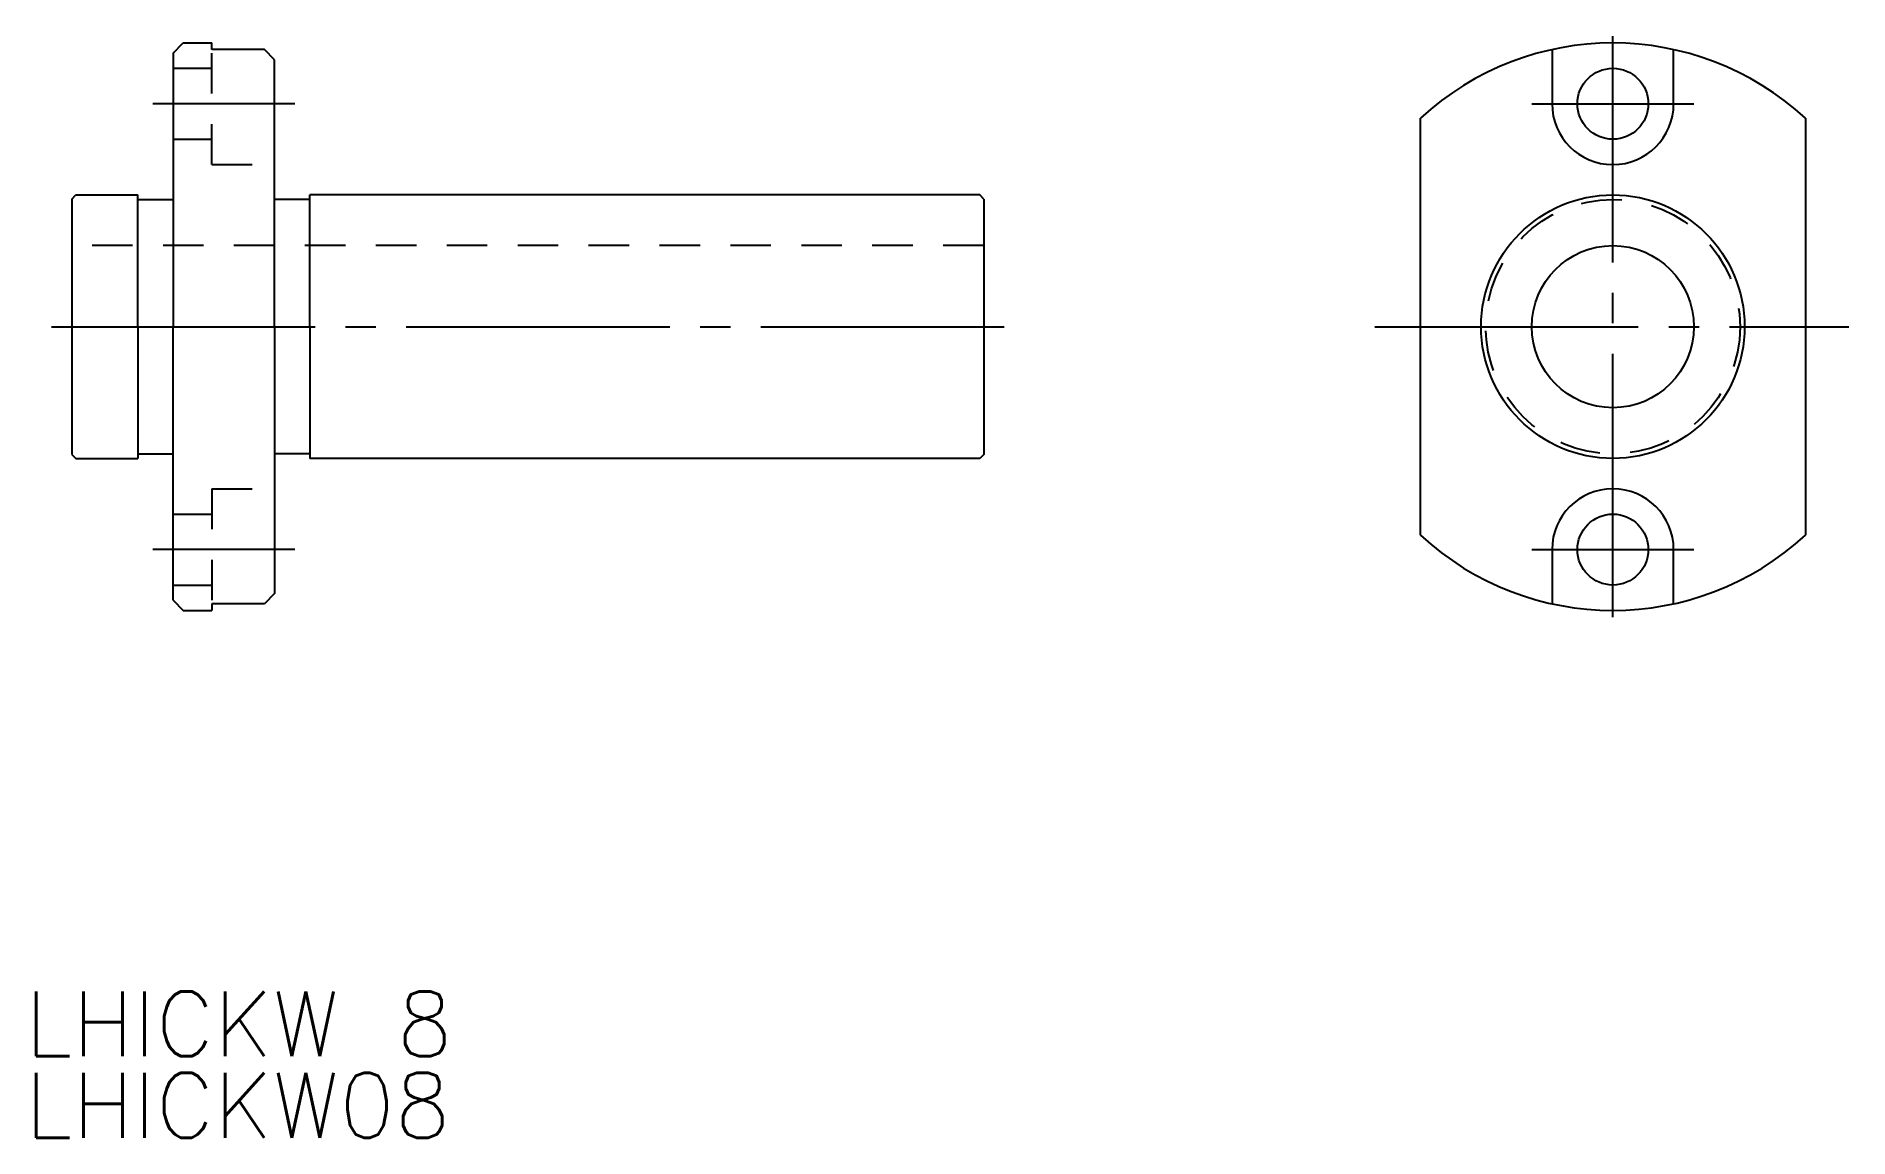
# Model space of a CAD drawing. Extents: x -12.8 to 76.6, y 324 to 378.4.
import ezdxf

# ---------------------------------------------------------------- set-up
doc = ezdxf.new("R2010")
doc.units = 0
doc.linetypes.add('CENTER', pattern=[17.5, 13, -1.5, 1.5, -1.5])
doc.linetypes.add('DASHED', pattern=[3.5, 2, -1.5])
doc.layers.get('0').update_dxf_attribs({"linetype": 'CONTINUOUS'})
doc.layers.add('CENTER', color=1, linetype='CENTER')
doc.styles.get("Standard").update_dxf_attribs({"font": 'txt.shx', "bigfont": '@extfont2.shx'})

msp = doc.modelspace()

# ---------------------------------------------------------------- linework, layer by layer
at = {"color": 7, "linetype": 'CONTINUOUS'}
for p, q in [((-6.059, 377.535), (-5.559, 378.035)), ((-6.059, 377.535), (-6.059, 364.035)), ((-5.559, 378.035), (-4.159, 378.035)), ((-4.159, 377.709), (-4.159, 378.035)), ((-1.559, 377.709), (-4.159, 377.709)), ((-1.059, 377.197), (-1.559, 377.709)), ((61.985, 377.709), (61.985, 375.035)), ((67.985, 375.035), (67.985, 377.709)), ((-1.061, 364.035), (-1.059, 377.197)), ((55.485, 373.626), (55.485, 374.318)), ((74.485, 374.318), (74.485, 373.626)), ((55.485, 354.443), (55.485, 373.626)), ((74.485, 373.626), (74.485, 354.443)), ((-11.059, 370.335), (-10.859, 370.535)), ((-11.059, 370.335), (-11.059, 357.735)), ((-10.859, 370.535), (-7.809, 370.535)), ((-7.809, 364.035), (-7.809, 370.535)), ((-7.809, 370.31), (-6.059, 370.31)), ((0.691, 370.31), (-1.059, 370.31)), ((0.691, 364.035), (0.691, 370.535)), ((33.741, 370.535), (0.691, 370.535)), ((33.941, 370.335), (33.741, 370.535)), ((33.941, 370.335), (33.941, 357.735)), ((-7.809, 364.034), (-7.809, 357.535)), ((-6.059, 364.035), (-6.059, 364.034)), ((-6.059, 350.535), (-6.059, 364.034)), ((-5.559, 364.034), (-5.559, 364.035)), ((-1.061, 364.035), (-1.059, 350.872)), ((0.691, 364.034), (0.691, 364.035)), ((0.691, 364.034), (0.691, 357.535)), ((33.741, 364.034), (33.741, 364.035)), ((-11.059, 357.735), (-10.859, 357.535)), ((-10.859, 357.535), (-7.809, 357.535)), ((-7.809, 357.76), (-6.059, 357.76)), ((0.691, 357.76), (-1.059, 357.76)), ((33.741, 357.535), (0.691, 357.535)), ((33.941, 357.735), (33.741, 357.535)), ((55.485, 353.751), (55.485, 354.443)), ((74.485, 354.443), (74.485, 353.751)), ((61.985, 353.035), (61.985, 350.36)), ((67.985, 350.36), (67.985, 353.035)), ((-1.059, 350.872), (-1.559, 350.36)), ((-6.059, 350.535), (-5.559, 350.035)), ((-5.559, 350.035), (-4.159, 350.035)), ((-1.559, 350.36), (-4.159, 350.36)), ((-4.159, 350.36), (-4.159, 350.035))]:
    msp.add_line(p, q, dxfattribs=at)
at = {"color": 3, "linetype": 'DASHED'}
for p, q in [((-4.16, 372.035), (-4.159, 377.709)), ((-6.059, 376.785), (-4.159, 376.785)), ((-6.059, 373.285), (-4.16, 373.285)), ((-4.16, 372.035), (-1.06, 372.035)), ((33.941, 368.035), (-11.059, 368.035)), ((-4.16, 356.035), (-1.06, 356.035)), ((-4.16, 356.035), (-4.159, 350.36)), ((-6.059, 354.785), (-4.16, 354.785)), ((-6.059, 351.285), (-4.159, 351.285))]:
    msp.add_line(p, q, dxfattribs=at)
at = {"color": 1, "linetype": 'CENTER'}
for p, q in [((-0.059, 375.035), (-7.059, 375.035)), ((-0.059, 353.035), (-7.059, 353.035))]:
    msp.add_line(p, q, dxfattribs=at)
at = {"color": 7, "linetype": 'CONTINUOUS'}
for centre, radius in [((64.985, 375.035), 1.75), ((64.985, 364.035), 6.5), ((64.985, 364.035), 4), ((64.985, 353.035), 1.75)]:
    msp.add_circle(centre, radius, dxfattribs=at)
at = {"color": 3, "linetype": 'DASHED'}
msp.add_circle((64.985, 364.035), 6.275, dxfattribs=at)
at = {"color": 7, "linetype": 'CONTINUOUS'}
for centre, radius, start, end in [((64.985, 364.035), 14, 47.26789, 132.73211), ((64.985, 375.035), 3, 180, 0), ((64.985, 353.035), 3, 0, 180), ((64.985, 364.035), 14, 227.26789, 312.73211)]:
    msp.add_arc(centre, radius, start, end, dxfattribs=at)
at = {"layer": 'CENTER', "color": 1, "linetype": 'CENTER'}
for p, q in [((64.985, 349.701), (64.985, 378.368)), ((60.985, 375.035), (68.985, 375.035)), ((-12.059, 364.035), (34.941, 364.035)), ((53.24, 364.035), (76.626, 364.035)), ((60.985, 353.035), (68.985, 353.035))]:
    msp.add_line(p, q, dxfattribs=at)

# ---------------------------------------------------------------- texts
at = {"color": 7, "linetype": 'CONTINUOUS'}
for s, p in [('LHICKW 8 ', (-13.365, 328.034)), ('LHICKW08', (-13.365, 324.009))]:
    msp.add_text(s, height=3.2, dxfattribs=at).set_placement(p)

doc.saveas('drawing.dxf')
